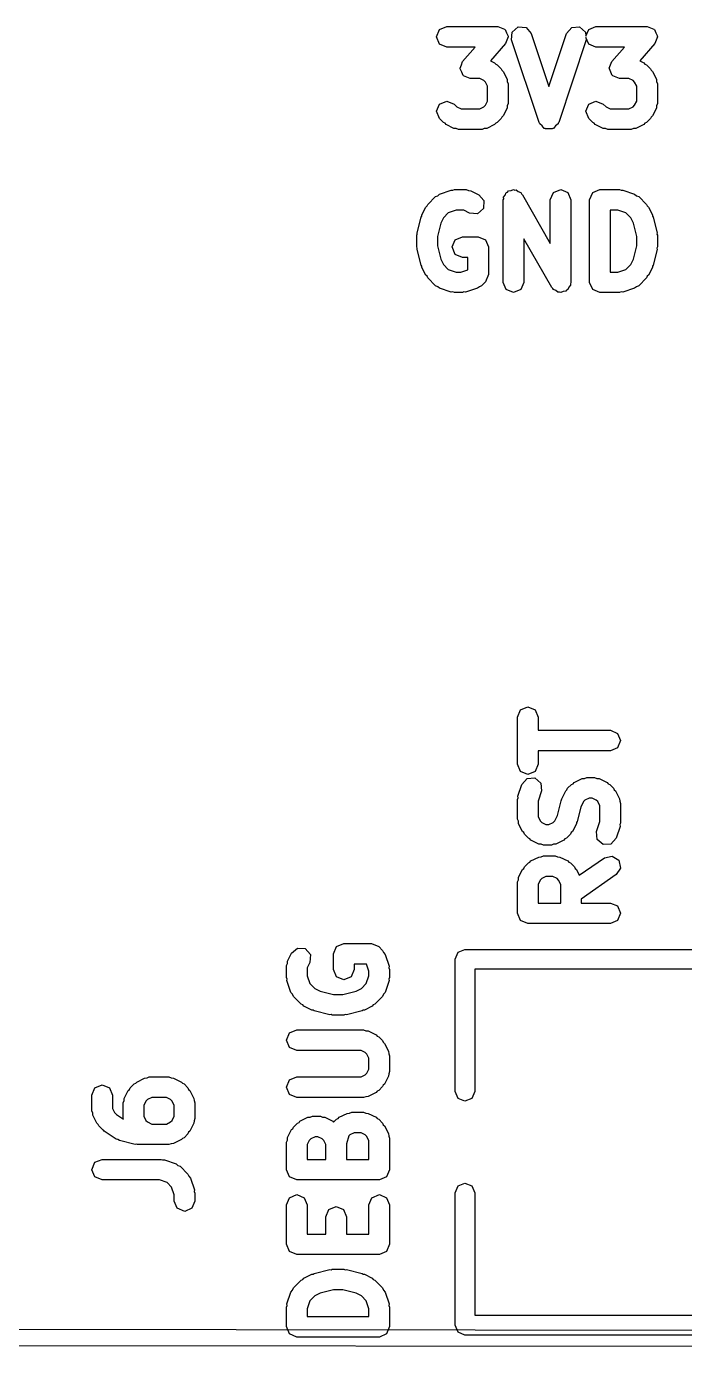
# Model space of a CAD drawing. Extents: x 111.8 to 135.3, y -132.5 to -98.3.
# Drawn here: x 125.42 to 129.41, y -128.7 to -120.68 of the extents above; entities that cross this region are included whole.
import ezdxf

# ---------------------------------------------------------------- set-up
doc = ezdxf.new("R2010")
doc.units = 0
doc.layers.add('BLACK', color=7, linetype='CONTINUOUS')

msp = doc.modelspace()

# ---------------------------------------------------------------- linework, layer by layer
at = {"layer": 'BLACK', "linetype": 'CONTINUOUS'}
for p, q in [((127.91, -120.744), (127.928, -120.699)), ((127.928, -120.699), (127.972, -120.681)), ((127.972, -120.681), (128.282, -120.681)), ((128.282, -120.681), (128.302, -120.69)), ((128.302, -120.69), (128.323, -120.697)), ((128.323, -120.697), (128.324, -120.699)), ((128.324, -120.699), (128.326, -120.699)), ((128.326, -120.699), (128.335, -120.72)), ((128.369, -120.716), (128.405, -120.684)), ((128.405, -120.684), (128.453, -120.688)), ((128.453, -120.688), (128.484, -120.724)), ((128.699, -120.724), (128.73, -120.688)), ((128.73, -120.688), (128.778, -120.684)), ((128.778, -120.684), (128.814, -120.716)), ((128.816, -120.741), (128.833, -120.699)), ((128.833, -120.699), (128.877, -120.681)), ((128.877, -120.681), (129.187, -120.681)), ((129.187, -120.681), (129.207, -120.69)), ((129.207, -120.69), (129.228, -120.697)), ((129.228, -120.697), (129.229, -120.699)), ((129.229, -120.699), (129.231, -120.699)), ((129.231, -120.699), (129.239, -120.72)), ((127.928, -120.788), (127.91, -120.744)), ((128.329, -120.785), (128.237, -120.89)), ((128.336, -120.764), (128.329, -120.785)), ((128.335, -120.72), (128.344, -120.74)), ((128.344, -120.744), (128.336, -120.764)), ((128.344, -120.74), (128.344, -120.742)), ((128.344, -120.742), (128.344, -120.744)), ((128.365, -120.763), (128.369, -120.716)), ((128.532, -121.263), (128.365, -120.763)), ((128.484, -120.724), (128.591, -121.046)), ((128.591, -121.046), (128.699, -120.724)), ((128.817, -120.763), (128.651, -121.263)), ((128.814, -120.716), (128.816, -120.741)), ((128.833, -120.788), (128.816, -120.748)), ((128.816, -120.748), (128.817, -120.763)), ((129.234, -120.785), (129.142, -120.89)), ((129.241, -120.764), (129.234, -120.785)), ((129.239, -120.72), (129.249, -120.74)), ((129.249, -120.744), (129.241, -120.764)), ((129.249, -120.74), (129.248, -120.742)), ((129.248, -120.742), (129.249, -120.744)), ((127.972, -120.806), (127.928, -120.788)), ((128.144, -120.806), (127.972, -120.806)), ((128.068, -120.893), (128.144, -120.806)), ((128.877, -120.806), (128.833, -120.788)), ((129.049, -120.806), (128.877, -120.806)), ((128.973, -120.893), (129.049, -120.806)), ((128.053, -120.934), (128.061, -120.914)), ((128.054, -120.936), (128.053, -120.934)), ((128.053, -120.938), (128.054, -120.936)), ((128.063, -120.958), (128.053, -120.938)), ((128.061, -120.914), (128.068, -120.893)), ((128.237, -120.89), (128.262, -120.902)), ((128.262, -120.902), (128.269, -120.91)), ((128.269, -120.91), (128.278, -120.914)), ((128.278, -120.914), (128.302, -120.938)), ((128.302, -120.938), (128.306, -120.947)), ((128.957, -120.934), (128.966, -120.914)), ((128.958, -120.936), (128.957, -120.934)), ((128.958, -120.938), (128.958, -120.936)), ((128.967, -120.958), (128.958, -120.938)), ((128.966, -120.914), (128.973, -120.893)), ((129.142, -120.89), (129.167, -120.902)), ((129.167, -120.902), (129.174, -120.91)), ((129.174, -120.91), (129.183, -120.914)), ((129.183, -120.914), (129.207, -120.938)), ((129.207, -120.938), (129.211, -120.947)), ((128.071, -120.978), (128.063, -120.958)), ((128.073, -120.979), (128.071, -120.978)), ((128.074, -120.981), (128.073, -120.979)), ((128.095, -120.988), (128.074, -120.981)), ((128.115, -120.997), (128.095, -120.988)), ((128.172, -120.997), (128.115, -120.997)), ((128.197, -121.009), (128.172, -120.997)), ((128.207, -121.019), (128.197, -121.009)), ((128.219, -121.044), (128.207, -121.019)), ((128.306, -120.947), (128.314, -120.954)), ((128.314, -120.954), (128.338, -121.001)), ((128.338, -121.001), (128.339, -121.016)), ((128.339, -121.016), (128.344, -121.029)), ((128.976, -120.978), (128.967, -120.958)), ((128.978, -120.979), (128.976, -120.978)), ((128.979, -120.981), (128.978, -120.979)), ((129, -120.988), (128.979, -120.981)), ((129.02, -120.997), (129, -120.988)), ((129.077, -120.997), (129.02, -120.997)), ((129.102, -121.009), (129.077, -120.997)), ((129.111, -121.019), (129.102, -121.009)), ((129.124, -121.044), (129.111, -121.019)), ((129.211, -120.947), (129.219, -120.954)), ((129.219, -120.954), (129.243, -121.001)), ((129.243, -121.001), (129.244, -121.016)), ((129.244, -121.016), (129.249, -121.029)), ((128.219, -121.134), (128.219, -121.044)), ((128.344, -121.029), (128.344, -121.148)), ((129.124, -121.134), (129.124, -121.044)), ((129.249, -121.029), (129.249, -121.148)), ((127.91, -121.196), (127.928, -121.152)), ((127.928, -121.152), (127.972, -121.134)), ((127.972, -121.134), (128.017, -121.152)), ((128.017, -121.152), (128.033, -121.169)), ((128.033, -121.169), (128.059, -121.181)), ((128.059, -121.181), (128.172, -121.181)), ((128.172, -121.181), (128.197, -121.169)), ((128.197, -121.169), (128.207, -121.159)), ((128.207, -121.159), (128.219, -121.134)), ((128.338, -121.176), (128.314, -121.224)), ((128.339, -121.162), (128.338, -121.176)), ((128.344, -121.148), (128.339, -121.162)), ((128.815, -121.196), (128.833, -121.152)), ((128.833, -121.152), (128.877, -121.134)), ((128.877, -121.134), (128.921, -121.152)), ((128.921, -121.152), (128.938, -121.169)), ((128.938, -121.169), (128.963, -121.181)), ((128.963, -121.181), (129.077, -121.181)), ((129.077, -121.181), (129.102, -121.169)), ((129.102, -121.169), (129.111, -121.159)), ((129.111, -121.159), (129.124, -121.134)), ((129.243, -121.176), (129.219, -121.224)), ((129.244, -121.162), (129.243, -121.176)), ((129.249, -121.148), (129.244, -121.162)), ((127.928, -121.24), (127.91, -121.196)), ((127.952, -121.264), (127.928, -121.24)), ((127.962, -121.268), (127.952, -121.264)), ((128.278, -121.264), (128.269, -121.268)), ((128.302, -121.24), (128.278, -121.264)), ((128.306, -121.231), (128.302, -121.24)), ((128.314, -121.224), (128.306, -121.231)), ((128.535, -121.267), (128.532, -121.263)), ((128.651, -121.263), (128.648, -121.267)), ((128.833, -121.24), (128.815, -121.196)), ((128.857, -121.264), (128.833, -121.24)), ((128.866, -121.268), (128.857, -121.264)), ((129.183, -121.264), (129.174, -121.268)), ((129.207, -121.24), (129.183, -121.264)), ((129.211, -121.231), (129.207, -121.24)), ((129.219, -121.224), (129.211, -121.231)), ((127.968, -121.276), (127.962, -121.268)), ((128.016, -121.3), (127.968, -121.276)), ((128.03, -121.301), (128.016, -121.3)), ((128.044, -121.306), (128.03, -121.301)), ((128.187, -121.306), (128.044, -121.306)), ((128.2, -121.301), (128.187, -121.306)), ((128.215, -121.3), (128.2, -121.301)), ((128.262, -121.276), (128.215, -121.3)), ((128.269, -121.268), (128.262, -121.276)), ((128.536, -121.272), (128.535, -121.267)), ((128.55, -121.285), (128.536, -121.272)), ((128.563, -121.3), (128.55, -121.285)), ((128.568, -121.3), (128.563, -121.3)), ((128.572, -121.303), (128.568, -121.3)), ((128.591, -121.302), (128.572, -121.303)), ((128.611, -121.303), (128.591, -121.302)), ((128.615, -121.3), (128.611, -121.303)), ((128.619, -121.3), (128.615, -121.3)), ((128.632, -121.285), (128.619, -121.3)), ((128.647, -121.272), (128.632, -121.285)), ((128.648, -121.267), (128.647, -121.272)), ((128.873, -121.276), (128.866, -121.268)), ((128.921, -121.3), (128.873, -121.276)), ((128.935, -121.301), (128.921, -121.3)), ((128.949, -121.306), (128.935, -121.301)), ((129.091, -121.306), (128.949, -121.306)), ((129.105, -121.301), (129.091, -121.306)), ((129.119, -121.3), (129.105, -121.301)), ((129.167, -121.276), (129.119, -121.3)), ((129.174, -121.268), (129.167, -121.276)), ((127.857, -121.761), (127.904, -121.713)), ((127.904, -121.713), (127.918, -121.708)), ((127.918, -121.708), (127.929, -121.698)), ((127.929, -121.698), (128, -121.674)), ((128, -121.674), (128.01, -121.675)), ((128.01, -121.675), (128.02, -121.671)), ((128.02, -121.671), (128.091, -121.671)), ((128.091, -121.671), (128.105, -121.677)), ((128.105, -121.677), (128.119, -121.678)), ((128.119, -121.678), (128.167, -121.702)), ((128.167, -121.702), (128.198, -121.738)), ((128.198, -121.738), (128.195, -121.785)), ((128.315, -121.734), (128.318, -121.726)), ((128.315, -122.234), (128.315, -121.734)), ((128.317, -121.717), (128.327, -121.704)), ((128.318, -121.726), (128.317, -121.717)), ((128.327, -121.704), (128.333, -121.689)), ((128.333, -121.689), (128.341, -121.686)), ((128.341, -121.686), (128.346, -121.679)), ((128.346, -121.679), (128.362, -121.677)), ((128.362, -121.677), (128.377, -121.671)), ((128.377, -121.671), (128.385, -121.674)), ((128.385, -121.674), (128.394, -121.673)), ((128.394, -121.673), (128.406, -121.683)), ((128.406, -121.683), (128.421, -121.689)), ((128.421, -121.689), (128.425, -121.697)), ((128.425, -121.697), (128.431, -121.703)), ((128.431, -121.703), (128.6, -121.998)), ((128.6, -121.734), (128.619, -121.689)), ((128.6, -121.998), (128.6, -121.734)), ((128.619, -121.689), (128.663, -121.671)), ((128.663, -121.671), (128.707, -121.689)), ((128.707, -121.689), (128.725, -121.734)), ((128.725, -121.734), (128.725, -122.234)), ((128.838, -121.734), (128.857, -121.689)), ((128.838, -122.234), (128.838, -121.734)), ((128.857, -121.689), (128.901, -121.671)), ((128.901, -121.671), (129.02, -121.671)), ((129.02, -121.671), (129.03, -121.675)), ((129.03, -121.675), (129.04, -121.674)), ((129.04, -121.674), (129.111, -121.698)), ((129.111, -121.698), (129.122, -121.708)), ((129.122, -121.708), (129.136, -121.713)), ((129.136, -121.713), (129.183, -121.761)), ((127.821, -121.825), (127.845, -121.777)), ((127.821, -121.832), (127.821, -121.825)), ((127.845, -121.777), (127.853, -121.77)), ((127.853, -121.77), (127.857, -121.761)), ((127.982, -121.812), (127.952, -121.842)), ((128.03, -121.796), (127.982, -121.812)), ((128.077, -121.796), (128.03, -121.796)), ((128.111, -121.813), (128.077, -121.796)), ((128.159, -121.817), (128.111, -121.813)), ((128.195, -121.785), (128.159, -121.817)), ((129.01, -121.796), (128.963, -121.796)), ((128.963, -121.796), (128.963, -122.171)), ((129.058, -121.812), (129.01, -121.796)), ((129.088, -121.842), (129.058, -121.812)), ((129.183, -121.761), (129.187, -121.77)), ((129.187, -121.77), (129.195, -121.777)), ((129.195, -121.777), (129.219, -121.825)), ((129.219, -121.825), (129.219, -121.832)), ((127.793, -121.933), (127.817, -121.838)), ((127.817, -121.838), (127.821, -121.832)), ((127.936, -121.875), (127.916, -121.956)), ((127.952, -121.842), (127.936, -121.875)), ((129.104, -121.875), (129.088, -121.842)), ((129.124, -121.956), (129.104, -121.875)), ((129.219, -121.832), (129.223, -121.838)), ((129.223, -121.838), (129.247, -121.933)), ((127.791, -121.948), (127.794, -121.941)), ((127.791, -122.019), (127.791, -121.948)), ((127.794, -121.941), (127.793, -121.933)), ((127.916, -121.956), (127.916, -122.012)), ((128.005, -122.019), (128.023, -121.975)), ((128.023, -121.975), (128.068, -121.957)), ((128.068, -121.957), (128.163, -121.957)), ((128.163, -121.957), (128.207, -121.975)), ((128.207, -121.975), (128.225, -122.019)), ((128.609, -122.265), (128.44, -121.969)), ((128.44, -121.969), (128.44, -122.234)), ((129.124, -122.012), (129.124, -121.956)), ((129.247, -121.933), (129.246, -121.941)), ((129.246, -121.941), (129.249, -121.948)), ((129.249, -121.948), (129.249, -122.019)), ((127.794, -122.027), (127.791, -122.019)), ((127.793, -122.035), (127.794, -122.027)), ((127.817, -122.13), (127.793, -122.035)), ((127.916, -122.012), (127.936, -122.093)), ((128.023, -122.064), (128.005, -122.019)), ((128.068, -122.082), (128.023, -122.064)), ((128.225, -122.019), (128.225, -122.186)), ((129.104, -122.093), (129.124, -122.012)), ((129.247, -122.035), (129.223, -122.13)), ((129.249, -122.019), (129.246, -122.027)), ((129.246, -122.027), (129.247, -122.035)), ((127.821, -122.136), (127.817, -122.13)), ((127.821, -122.143), (127.821, -122.136)), ((127.845, -122.19), (127.821, -122.143)), ((127.936, -122.093), (127.952, -122.125)), ((127.952, -122.125), (127.982, -122.155)), ((128.1, -122.082), (128.068, -122.082)), ((128.1, -122.157), (128.1, -122.082)), ((129.058, -122.155), (129.088, -122.125)), ((129.088, -122.125), (129.104, -122.093)), ((129.219, -122.143), (129.195, -122.19)), ((129.223, -122.13), (129.219, -122.136)), ((129.219, -122.136), (129.219, -122.143)), ((127.853, -122.197), (127.845, -122.19)), ((127.857, -122.206), (127.853, -122.197)), ((127.904, -122.254), (127.857, -122.206)), ((127.982, -122.155), (128.03, -122.171)), ((128.03, -122.171), (128.057, -122.171)), ((128.057, -122.171), (128.1, -122.157)), ((128.225, -122.186), (128.207, -122.23)), ((128.963, -122.171), (129.01, -122.171)), ((129.01, -122.171), (129.058, -122.155)), ((129.183, -122.206), (129.136, -122.254)), ((129.187, -122.197), (129.183, -122.206)), ((129.195, -122.19), (129.187, -122.197)), ((127.918, -122.26), (127.904, -122.254)), ((127.929, -122.269), (127.918, -122.26)), ((128, -122.293), (127.929, -122.269)), ((128.01, -122.292), (128, -122.293)), ((128.02, -122.296), (128.01, -122.292)), ((128.068, -122.296), (128.02, -122.296)), ((128.077, -122.292), (128.068, -122.296)), ((128.087, -122.293), (128.077, -122.292)), ((128.159, -122.269), (128.087, -122.293)), ((128.17, -122.26), (128.159, -122.269)), ((128.183, -122.254), (128.17, -122.26)), ((128.207, -122.23), (128.183, -122.254)), ((128.333, -122.278), (128.315, -122.234)), ((128.377, -122.296), (128.333, -122.278)), ((128.421, -122.278), (128.377, -122.296)), ((128.44, -122.234), (128.421, -122.278)), ((128.615, -122.27), (128.609, -122.265)), ((128.619, -122.278), (128.615, -122.27)), ((128.634, -122.284), (128.619, -122.278)), ((128.646, -122.294), (128.634, -122.284)), ((128.655, -122.293), (128.646, -122.294)), ((128.663, -122.296), (128.655, -122.293)), ((128.678, -122.29), (128.663, -122.296)), ((128.694, -122.288), (128.678, -122.29)), ((128.699, -122.281), (128.694, -122.288)), ((128.707, -122.278), (128.699, -122.281)), ((128.713, -122.263), (128.707, -122.278)), ((128.723, -122.25), (128.713, -122.263)), ((128.725, -122.234), (128.722, -122.242)), ((128.722, -122.242), (128.723, -122.25)), ((128.857, -122.278), (128.838, -122.234)), ((128.901, -122.296), (128.857, -122.278)), ((129.02, -122.296), (128.901, -122.296)), ((129.03, -122.292), (129.02, -122.296)), ((129.04, -122.293), (129.03, -122.292)), ((129.111, -122.269), (129.04, -122.293)), ((129.122, -122.26), (129.111, -122.269)), ((129.136, -122.254), (129.122, -122.26)), ((128.401, -124.871), (128.419, -124.827)), ((128.401, -125.157), (128.401, -124.871)), ((128.419, -124.827), (128.464, -124.808)), ((128.464, -124.808), (128.508, -124.827)), ((128.508, -124.827), (128.526, -124.871)), ((128.526, -124.871), (128.526, -124.951)), ((128.526, -124.951), (128.964, -124.951)), ((128.964, -124.951), (129.008, -124.97)), ((129.008, -124.97), (129.026, -125.014)), ((129.026, -125.014), (129.008, -125.058)), ((128.964, -125.076), (128.526, -125.076)), ((128.526, -125.076), (128.526, -125.157)), ((129.008, -125.058), (128.964, -125.076)), ((128.419, -125.201), (128.401, -125.157)), ((128.526, -125.157), (128.508, -125.201)), ((128.464, -125.219), (128.419, -125.201)), ((128.428, -125.28), (128.46, -125.244)), ((128.46, -125.244), (128.507, -125.24)), ((128.508, -125.201), (128.464, -125.219)), ((128.507, -125.24), (128.543, -125.272)), ((128.543, -125.272), (128.547, -125.319)), ((128.739, -125.275), (128.745, -125.267)), ((128.745, -125.267), (128.793, -125.244)), ((128.793, -125.244), (128.807, -125.243)), ((128.807, -125.243), (128.821, -125.237)), ((128.821, -125.237), (128.868, -125.237)), ((128.868, -125.237), (128.882, -125.243)), ((128.882, -125.243), (128.896, -125.244)), ((128.896, -125.244), (128.944, -125.267)), ((128.944, -125.267), (128.951, -125.275)), ((128.404, -125.351), (128.428, -125.28)), ((128.405, -125.361), (128.404, -125.351)), ((128.547, -125.319), (128.526, -125.381)), ((128.67, -125.367), (128.694, -125.319)), ((128.694, -125.319), (128.701, -125.312)), ((128.701, -125.312), (128.705, -125.303)), ((128.705, -125.303), (128.729, -125.279)), ((128.729, -125.279), (128.739, -125.275)), ((128.951, -125.275), (128.96, -125.279)), ((128.96, -125.279), (128.984, -125.303)), ((128.984, -125.303), (128.988, -125.312)), ((128.988, -125.312), (128.996, -125.319)), ((128.996, -125.319), (129.02, -125.367)), ((128.401, -125.371), (128.405, -125.361)), ((128.401, -125.49), (128.401, -125.371)), ((128.526, -125.381), (128.526, -125.475)), ((128.643, -125.468), (128.665, -125.38)), ((128.665, -125.38), (128.669, -125.374)), ((128.669, -125.374), (128.67, -125.367)), ((128.785, -125.417), (128.762, -125.505)), ((128.801, -125.384), (128.785, -125.417)), ((128.81, -125.375), (128.801, -125.384)), ((128.836, -125.362), (128.81, -125.375)), ((128.854, -125.362), (128.836, -125.362)), ((128.879, -125.375), (128.854, -125.362)), ((128.889, -125.384), (128.879, -125.375)), ((128.901, -125.41), (128.889, -125.384)), ((128.901, -125.504), (128.901, -125.41)), ((129.02, -125.367), (129.021, -125.381)), ((129.021, -125.381), (129.026, -125.395)), ((129.026, -125.395), (129.026, -125.514)), ((128.407, -125.503), (128.401, -125.49)), ((128.408, -125.518), (128.407, -125.503)), ((128.526, -125.475), (128.539, -125.501)), ((128.539, -125.501), (128.548, -125.51)), ((128.548, -125.51), (128.574, -125.523)), ((128.592, -125.523), (128.617, -125.51)), ((128.617, -125.51), (128.627, -125.501)), ((128.627, -125.501), (128.643, -125.468)), ((128.762, -125.505), (128.758, -125.511)), ((128.758, -125.511), (128.758, -125.518)), ((128.881, -125.565), (128.901, -125.504)), ((129.026, -125.514), (129.022, -125.523)), ((128.432, -125.566), (128.408, -125.518)), ((128.439, -125.572), (128.432, -125.566)), ((128.443, -125.582), (128.439, -125.572)), ((128.467, -125.606), (128.443, -125.582)), ((128.574, -125.523), (128.592, -125.523)), ((128.722, -125.582), (128.698, -125.606)), ((128.726, -125.572), (128.722, -125.582)), ((128.734, -125.566), (128.726, -125.572)), ((128.758, -125.518), (128.734, -125.566)), ((128.884, -125.613), (128.881, -125.565)), ((129.023, -125.534), (128.999, -125.605)), ((129.022, -125.523), (129.023, -125.534)), ((128.477, -125.61), (128.467, -125.606)), ((128.483, -125.617), (128.477, -125.61)), ((128.531, -125.641), (128.483, -125.617)), ((128.545, -125.642), (128.531, -125.641)), ((128.559, -125.648), (128.545, -125.642)), ((128.607, -125.648), (128.559, -125.648)), ((128.62, -125.642), (128.607, -125.648)), ((128.634, -125.641), (128.62, -125.642)), ((128.682, -125.617), (128.634, -125.641)), ((128.689, -125.61), (128.682, -125.617)), ((128.698, -125.606), (128.689, -125.61)), ((128.92, -125.645), (128.884, -125.613)), ((128.968, -125.641), (128.92, -125.645)), ((128.999, -125.605), (128.968, -125.641)), ((128.443, -125.779), (128.467, -125.755)), ((128.467, -125.755), (128.477, -125.751)), ((128.477, -125.751), (128.483, -125.744)), ((128.483, -125.744), (128.531, -125.72)), ((128.531, -125.72), (128.545, -125.719)), ((128.545, -125.719), (128.559, -125.713)), ((128.559, -125.713), (128.63, -125.713)), ((128.63, -125.713), (128.644, -125.719)), ((128.644, -125.719), (128.658, -125.72)), ((128.658, -125.72), (128.706, -125.744)), ((128.706, -125.744), (128.713, -125.751)), ((128.713, -125.751), (128.722, -125.755)), ((128.722, -125.755), (128.746, -125.779)), ((128.776, -125.831), (128.928, -125.725)), ((128.928, -125.725), (128.975, -125.714)), ((128.975, -125.714), (129.015, -125.74)), ((129.015, -125.74), (129.025, -125.787)), ((128.408, -125.843), (128.432, -125.795)), ((128.432, -125.795), (128.439, -125.789)), ((128.439, -125.789), (128.443, -125.779)), ((128.746, -125.779), (128.75, -125.789)), ((128.75, -125.789), (128.758, -125.795)), ((128.758, -125.795), (128.776, -125.831)), ((129, -125.827), (128.788, -125.975)), ((129.025, -125.787), (129, -125.827)), ((128.401, -125.871), (128.407, -125.858)), ((128.401, -126.061), (128.401, -125.871)), ((128.407, -125.858), (128.408, -125.843)), ((128.539, -125.86), (128.526, -125.886)), ((128.526, -125.886), (128.526, -125.999)), ((128.548, -125.851), (128.539, -125.86)), ((128.574, -125.838), (128.548, -125.851)), ((128.616, -125.838), (128.574, -125.838)), ((128.641, -125.851), (128.616, -125.838)), ((128.65, -125.86), (128.641, -125.851)), ((128.663, -125.886), (128.65, -125.86)), ((128.663, -125.999), (128.663, -125.886)), ((128.788, -125.975), (128.788, -125.999)), ((128.419, -126.106), (128.401, -126.061)), ((128.526, -125.999), (128.663, -125.999)), ((128.788, -125.999), (128.964, -125.999)), ((128.964, -125.999), (129.008, -126.017)), ((129.008, -126.017), (129.026, -126.061)), ((129.026, -126.061), (129.008, -126.106)), ((128.464, -126.124), (128.419, -126.106)), ((128.726, -126.124), (128.464, -126.124)), ((128.964, -126.124), (128.726, -126.124)), ((129.008, -126.106), (128.964, -126.124)), ((127.008, -126.351), (127.032, -126.303)), ((127.032, -126.303), (127.068, -126.272)), ((127.068, -126.272), (127.115, -126.275)), ((127.115, -126.275), (127.147, -126.311)), ((127.147, -126.311), (127.143, -126.359)), ((127.287, -126.307), (127.305, -126.263)), ((127.287, -126.402), (127.287, -126.307)), ((127.305, -126.263), (127.349, -126.245)), ((127.349, -126.245), (127.516, -126.245)), ((127.516, -126.245), (127.56, -126.263)), ((127.56, -126.263), (127.584, -126.287)), ((127.584, -126.287), (127.59, -126.3)), ((127.59, -126.3), (127.599, -126.311)), ((127.599, -126.311), (127.623, -126.383)), ((128.023, -126.34), (128.041, -126.298)), ((128.041, -126.298), (128.083, -126.28)), ((128.083, -126.28), (133.098, -126.28)), ((127.001, -126.379), (127.007, -126.365)), ((127.001, -126.45), (127.001, -126.379)), ((127.007, -126.365), (127.008, -126.351)), ((127.143, -126.359), (127.126, -126.393)), ((127.126, -126.393), (127.126, -126.44)), ((127.487, -126.37), (127.412, -126.37)), ((127.412, -126.37), (127.412, -126.402)), ((127.501, -126.413), (127.487, -126.37)), ((127.623, -126.383), (127.622, -126.393)), ((127.622, -126.393), (127.626, -126.402)), ((128.023, -127.142), (128.023, -126.34)), ((127.005, -126.46), (127.001, -126.45)), ((127.004, -126.47), (127.005, -126.46)), ((127.028, -126.541), (127.004, -126.47)), ((127.126, -126.44), (127.142, -126.488)), ((127.305, -126.447), (127.287, -126.402)), ((127.349, -126.465), (127.305, -126.447)), ((127.394, -126.447), (127.349, -126.465)), ((127.412, -126.402), (127.394, -126.447)), ((127.485, -126.488), (127.501, -126.44)), ((127.501, -126.44), (127.501, -126.413)), ((127.623, -126.47), (127.599, -126.541)), ((127.626, -126.45), (127.622, -126.46)), ((127.622, -126.46), (127.623, -126.47)), ((127.626, -126.402), (127.626, -126.45)), ((133.038, -126.4), (128.143, -126.4)), ((128.143, -126.4), (128.143, -127.142)), ((127.038, -126.552), (127.028, -126.541)), ((127.043, -126.566), (127.038, -126.552)), ((127.142, -126.488), (127.172, -126.518)), ((127.172, -126.518), (127.205, -126.534)), ((127.205, -126.534), (127.286, -126.554)), ((127.286, -126.554), (127.342, -126.554)), ((127.342, -126.554), (127.423, -126.534)), ((127.423, -126.534), (127.455, -126.518)), ((127.455, -126.518), (127.485, -126.488)), ((127.59, -126.552), (127.584, -126.566)), ((127.599, -126.541), (127.59, -126.552)), ((127.091, -126.613), (127.043, -126.566)), ((127.1, -126.617), (127.091, -126.613)), ((127.107, -126.625), (127.1, -126.617)), ((127.155, -126.649), (127.107, -126.625)), ((127.52, -126.625), (127.473, -126.649)), ((127.527, -126.617), (127.52, -126.625)), ((127.536, -126.613), (127.527, -126.617)), ((127.584, -126.566), (127.536, -126.613)), ((127.162, -126.649), (127.155, -126.649)), ((127.168, -126.653), (127.162, -126.649)), ((127.263, -126.677), (127.168, -126.653)), ((127.271, -126.676), (127.263, -126.677)), ((127.278, -126.679), (127.271, -126.676)), ((127.349, -126.679), (127.278, -126.679)), ((127.357, -126.676), (127.349, -126.679)), ((127.365, -126.677), (127.357, -126.676)), ((127.46, -126.653), (127.365, -126.677)), ((127.466, -126.649), (127.46, -126.653)), ((127.473, -126.649), (127.466, -126.649)), ((127.001, -126.831), (127.019, -126.787)), ((127.019, -126.787), (127.064, -126.768)), ((127.064, -126.768), (127.468, -126.768)), ((127.468, -126.768), (127.482, -126.774)), ((127.482, -126.774), (127.496, -126.775)), ((127.496, -126.775), (127.544, -126.799)), ((127.019, -126.875), (127.001, -126.831)), ((127.064, -126.893), (127.019, -126.875)), ((127.544, -126.799), (127.551, -126.807)), ((127.551, -126.807), (127.56, -126.811)), ((127.56, -126.811), (127.584, -126.834)), ((127.584, -126.834), (127.588, -126.844)), ((127.588, -126.844), (127.596, -126.851)), ((127.596, -126.851), (127.62, -126.898)), ((127.454, -126.893), (127.064, -126.893)), ((127.479, -126.906), (127.454, -126.893)), ((127.489, -126.916), (127.479, -126.906)), ((127.501, -126.941), (127.489, -126.916)), ((127.501, -127.007), (127.501, -126.941)), ((127.62, -126.898), (127.621, -126.913)), ((127.621, -126.913), (127.626, -126.926)), ((127.626, -126.926), (127.626, -127.021)), ((127.479, -127.041), (127.489, -127.032)), ((127.489, -127.032), (127.501, -127.007)), ((127.621, -127.035), (127.62, -127.049)), ((127.626, -127.021), (127.621, -127.035)), ((125.839, -127.12), (125.884, -127.102)), ((125.884, -127.102), (125.928, -127.12)), ((126.054, -127.12), (126.078, -127.096)), ((126.078, -127.096), (126.087, -127.092)), ((126.087, -127.092), (126.094, -127.085)), ((126.094, -127.085), (126.141, -127.061)), ((126.141, -127.061), (126.156, -127.06)), ((126.156, -127.06), (126.169, -127.054)), ((126.169, -127.054), (126.288, -127.054)), ((126.288, -127.054), (126.302, -127.06)), ((126.302, -127.06), (126.316, -127.061)), ((126.316, -127.061), (126.364, -127.085)), ((126.364, -127.085), (126.371, -127.092)), ((126.371, -127.092), (126.38, -127.096)), ((126.38, -127.096), (126.404, -127.12)), ((127.001, -127.117), (127.019, -127.072)), ((127.019, -127.161), (127.001, -127.117)), ((127.019, -127.072), (127.064, -127.054)), ((127.064, -127.054), (127.454, -127.054)), ((127.454, -127.054), (127.479, -127.041)), ((127.584, -127.113), (127.56, -127.137)), ((127.588, -127.104), (127.584, -127.113)), ((127.596, -127.097), (127.588, -127.104)), ((127.62, -127.049), (127.596, -127.097)), ((125.821, -127.164), (125.839, -127.12)), ((125.821, -127.26), (125.821, -127.164)), ((125.928, -127.12), (125.946, -127.164)), ((125.946, -127.164), (125.946, -127.245)), ((126.012, -127.212), (126.017, -127.198)), ((126.017, -127.198), (126.018, -127.184)), ((126.018, -127.184), (126.042, -127.136)), ((126.042, -127.136), (126.05, -127.13)), ((126.05, -127.13), (126.054, -127.12)), ((126.159, -127.192), (126.149, -127.201)), ((126.184, -127.179), (126.159, -127.192)), ((126.274, -127.179), (126.184, -127.179)), ((126.299, -127.192), (126.274, -127.179)), ((126.309, -127.201), (126.299, -127.192)), ((126.404, -127.12), (126.408, -127.13)), ((126.408, -127.13), (126.416, -127.136)), ((126.416, -127.136), (126.44, -127.184)), ((126.44, -127.184), (126.441, -127.198)), ((126.441, -127.198), (126.446, -127.212)), ((127.064, -127.179), (127.019, -127.161)), ((127.468, -127.179), (127.064, -127.179)), ((127.482, -127.174), (127.468, -127.179)), ((127.496, -127.173), (127.482, -127.174)), ((127.544, -127.149), (127.496, -127.173)), ((127.551, -127.141), (127.544, -127.149)), ((127.56, -127.137), (127.551, -127.141)), ((128.041, -127.185), (128.023, -127.142)), ((128.083, -127.202), (128.041, -127.185)), ((128.125, -127.185), (128.083, -127.202)), ((128.143, -127.142), (128.125, -127.185)), ((125.827, -127.273), (125.821, -127.26)), ((125.828, -127.287), (125.827, -127.273)), ((125.946, -127.245), (125.959, -127.27)), ((125.959, -127.27), (125.971, -127.282)), ((126.012, -127.307), (126.012, -127.212)), ((126.149, -127.201), (126.137, -127.227)), ((126.137, -127.227), (126.137, -127.292)), ((126.321, -127.227), (126.309, -127.201)), ((126.321, -127.292), (126.321, -127.227)), ((126.446, -127.212), (126.446, -127.307)), ((127.321, -127.299), (127.369, -127.275)), ((127.369, -127.275), (127.384, -127.274)), ((127.384, -127.274), (127.397, -127.268)), ((127.397, -127.268), (127.468, -127.268)), ((127.468, -127.268), (127.482, -127.274)), ((127.482, -127.274), (127.496, -127.275)), ((127.496, -127.275), (127.544, -127.299)), ((125.852, -127.335), (125.828, -127.287)), ((125.859, -127.342), (125.852, -127.335)), ((125.863, -127.351), (125.859, -127.342)), ((125.887, -127.375), (125.863, -127.351)), ((125.971, -127.282), (126.013, -127.31)), ((126.013, -127.31), (126.012, -127.307)), ((126.137, -127.292), (126.149, -127.318)), ((126.149, -127.318), (126.159, -127.327)), ((126.159, -127.327), (126.184, -127.34)), ((126.184, -127.34), (126.274, -127.34)), ((126.274, -127.34), (126.299, -127.327)), ((126.299, -127.327), (126.309, -127.318)), ((126.309, -127.318), (126.321, -127.292)), ((126.44, -127.335), (126.416, -127.383)), ((126.441, -127.321), (126.44, -127.335)), ((126.446, -127.307), (126.441, -127.321)), ((127.039, -127.368), (127.043, -127.358)), ((127.043, -127.358), (127.067, -127.334)), ((127.067, -127.334), (127.077, -127.33)), ((127.077, -127.33), (127.083, -127.323)), ((127.083, -127.323), (127.131, -127.299)), ((127.131, -127.299), (127.145, -127.298)), ((127.145, -127.298), (127.159, -127.292)), ((127.159, -127.292), (127.207, -127.292)), ((127.207, -127.292), (127.22, -127.298)), ((127.22, -127.298), (127.234, -127.299)), ((127.234, -127.299), (127.282, -127.323)), ((127.282, -127.323), (127.287, -127.329)), ((127.287, -127.329), (127.305, -127.311)), ((127.305, -127.311), (127.315, -127.307)), ((127.315, -127.307), (127.321, -127.299)), ((127.544, -127.299), (127.551, -127.307)), ((127.551, -127.307), (127.56, -127.311)), ((127.56, -127.311), (127.584, -127.334)), ((127.584, -127.334), (127.588, -127.344)), ((127.588, -127.344), (127.596, -127.351)), ((127.596, -127.351), (127.62, -127.398)), ((125.893, -127.378), (125.887, -127.375)), ((125.897, -127.383), (125.893, -127.378)), ((125.968, -127.431), (125.897, -127.383)), ((125.979, -127.433), (125.968, -127.431)), ((125.988, -127.439), (125.979, -127.433)), ((126.364, -127.434), (126.316, -127.458)), ((126.371, -127.427), (126.364, -127.434)), ((126.38, -127.423), (126.371, -127.427)), ((126.404, -127.399), (126.38, -127.423)), ((126.408, -127.389), (126.404, -127.399)), ((126.416, -127.383), (126.408, -127.389)), ((127.001, -127.45), (127.007, -127.437)), ((127.007, -127.437), (127.008, -127.422)), ((127.008, -127.422), (127.032, -127.374)), ((127.032, -127.374), (127.039, -127.368)), ((127.148, -127.43), (127.139, -127.439)), ((127.174, -127.417), (127.148, -127.43)), ((127.192, -127.417), (127.174, -127.417)), ((127.217, -127.43), (127.192, -127.417)), ((127.227, -127.439), (127.217, -127.43)), ((127.38, -127.412), (127.364, -127.46)), ((127.386, -127.406), (127.38, -127.412)), ((127.412, -127.393), (127.386, -127.406)), ((127.454, -127.393), (127.412, -127.393)), ((127.479, -127.406), (127.454, -127.393)), ((127.489, -127.416), (127.479, -127.406)), ((127.501, -127.441), (127.489, -127.416)), ((127.62, -127.398), (127.621, -127.413)), ((127.621, -127.413), (127.626, -127.426)), ((127.626, -127.426), (127.626, -127.617)), ((126.083, -127.463), (125.988, -127.439)), ((126.091, -127.462), (126.083, -127.463)), ((126.098, -127.465), (126.091, -127.462)), ((126.288, -127.465), (126.098, -127.465)), ((126.302, -127.459), (126.288, -127.465)), ((126.316, -127.458), (126.302, -127.459)), ((127.001, -127.617), (127.001, -127.45)), ((127.139, -127.439), (127.126, -127.465)), ((127.126, -127.465), (127.126, -127.554)), ((127.239, -127.465), (127.227, -127.439)), ((127.239, -127.554), (127.239, -127.465)), ((127.364, -127.46), (127.364, -127.554)), ((127.501, -127.554), (127.501, -127.441)), ((125.821, -127.617), (125.839, -127.572)), ((125.839, -127.572), (125.884, -127.554)), ((125.884, -127.554), (126.241, -127.554)), ((126.241, -127.554), (126.25, -127.558)), ((126.25, -127.558), (126.261, -127.557)), ((126.261, -127.557), (126.332, -127.581)), ((126.332, -127.581), (126.343, -127.591)), ((126.343, -127.591), (126.356, -127.596)), ((126.356, -127.596), (126.404, -127.644)), ((127.126, -127.554), (127.239, -127.554)), ((127.364, -127.554), (127.501, -127.554)), ((125.839, -127.661), (125.821, -127.617)), ((125.884, -127.679), (125.839, -127.661)), ((126.404, -127.644), (126.41, -127.657)), ((126.41, -127.657), (126.419, -127.668)), ((126.419, -127.668), (126.443, -127.74)), ((127.019, -127.661), (127.001, -127.617)), ((127.064, -127.679), (127.019, -127.661)), ((127.608, -127.661), (127.564, -127.679)), ((127.626, -127.617), (127.608, -127.661)), ((126.231, -127.679), (125.884, -127.679)), ((126.278, -127.695), (126.231, -127.679)), ((126.305, -127.722), (126.278, -127.695)), ((126.321, -127.77), (126.305, -127.722)), ((126.443, -127.74), (126.442, -127.75)), ((126.442, -127.75), (126.446, -127.76)), ((127.302, -127.679), (127.064, -127.679)), ((127.564, -127.679), (127.302, -127.679)), ((128.023, -127.758), (128.041, -127.715)), ((128.023, -128.56), (128.023, -127.758)), ((128.041, -127.715), (128.083, -127.698)), ((128.083, -127.698), (128.125, -127.715)), ((128.125, -127.715), (128.143, -127.758)), ((128.143, -127.758), (128.143, -128.5)), ((126.321, -127.807), (126.321, -127.77)), ((126.339, -127.851), (126.321, -127.807)), ((126.446, -127.807), (126.428, -127.851)), ((126.446, -127.76), (126.446, -127.807)), ((127.001, -127.831), (127.019, -127.787)), ((127.001, -128.069), (127.001, -127.831)), ((127.019, -127.787), (127.064, -127.768)), ((127.064, -127.768), (127.108, -127.787)), ((127.108, -127.787), (127.126, -127.831)), ((127.126, -127.831), (127.126, -128.007)), ((127.501, -127.831), (127.519, -127.787)), ((127.501, -128.007), (127.501, -127.831)), ((127.519, -127.787), (127.564, -127.768)), ((127.564, -127.768), (127.608, -127.787)), ((127.608, -127.787), (127.626, -127.831)), ((127.626, -127.831), (127.626, -128.069)), ((126.384, -127.87), (126.339, -127.851)), ((126.428, -127.851), (126.384, -127.87)), ((127.239, -127.902), (127.258, -127.858)), ((127.239, -128.007), (127.239, -127.902)), ((127.258, -127.858), (127.302, -127.84)), ((127.302, -127.84), (127.346, -127.858)), ((127.346, -127.858), (127.364, -127.902)), ((127.364, -127.902), (127.364, -128.007)), ((127.019, -128.113), (127.001, -128.069)), ((127.126, -128.007), (127.239, -128.007)), ((127.364, -128.007), (127.501, -128.007)), ((127.626, -128.069), (127.608, -128.113)), ((127.064, -128.132), (127.019, -128.113)), ((127.302, -128.132), (127.064, -128.132)), ((127.564, -128.132), (127.302, -128.132)), ((127.608, -128.113), (127.564, -128.132)), ((127.168, -128.247), (127.263, -128.223)), ((127.263, -128.223), (127.271, -128.224)), ((127.271, -128.224), (127.278, -128.221)), ((127.278, -128.221), (127.349, -128.221)), ((127.349, -128.221), (127.357, -128.224)), ((127.357, -128.224), (127.365, -128.223)), ((127.365, -128.223), (127.46, -128.247)), ((127.043, -128.334), (127.091, -128.287)), ((127.091, -128.287), (127.1, -128.283)), ((127.1, -128.283), (127.107, -128.275)), ((127.107, -128.275), (127.155, -128.251)), ((127.155, -128.251), (127.162, -128.251)), ((127.162, -128.251), (127.168, -128.247)), ((127.46, -128.247), (127.466, -128.251)), ((127.466, -128.251), (127.473, -128.251)), ((127.473, -128.251), (127.52, -128.275)), ((127.52, -128.275), (127.527, -128.283)), ((127.527, -128.283), (127.536, -128.287)), ((127.536, -128.287), (127.584, -128.334)), ((127.004, -128.43), (127.028, -128.359)), ((127.028, -128.359), (127.038, -128.348)), ((127.038, -128.348), (127.043, -128.334)), ((127.172, -128.382), (127.142, -128.412)), ((127.205, -128.366), (127.172, -128.382)), ((127.286, -128.346), (127.205, -128.366)), ((127.342, -128.346), (127.286, -128.346)), ((127.423, -128.366), (127.342, -128.346)), ((127.455, -128.382), (127.423, -128.366)), ((127.485, -128.412), (127.455, -128.382)), ((127.584, -128.334), (127.59, -128.348)), ((127.59, -128.348), (127.599, -128.359)), ((127.599, -128.359), (127.623, -128.43)), ((127.001, -128.45), (127.005, -128.44)), ((127.001, -128.569), (127.001, -128.45)), ((127.005, -128.44), (127.004, -128.43)), ((127.142, -128.412), (127.126, -128.46)), ((127.126, -128.46), (127.126, -128.507)), ((127.501, -128.46), (127.485, -128.412)), ((127.501, -128.507), (127.501, -128.46)), ((127.623, -128.43), (127.622, -128.44)), ((127.622, -128.44), (127.626, -128.45)), ((127.626, -128.45), (127.626, -128.569)), ((127.126, -128.507), (127.501, -128.507)), ((128.041, -128.602), (128.023, -128.56)), ((128.143, -128.5), (133.038, -128.5)), ((124.44, -128.584), (134.827, -128.596)), ((127.019, -128.613), (127.001, -128.569)), ((127.064, -128.632), (127.019, -128.613)), ((127.564, -128.632), (127.064, -128.632)), ((127.608, -128.613), (127.564, -128.632)), ((127.626, -128.569), (127.608, -128.613)), ((128.083, -128.62), (128.041, -128.602)), ((133.098, -128.62), (128.083, -128.62)), ((134.877, -128.696), (124.39, -128.684))]:
    msp.add_line(p, q, dxfattribs=at)

doc.saveas('drawing.dxf')
